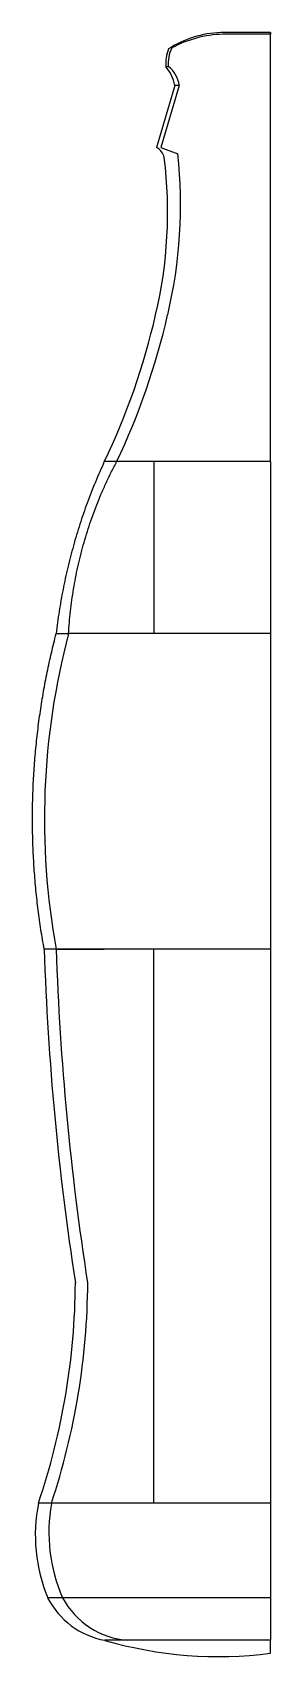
# Model space of a CAD drawing. Header units: inches. Extents: x 43.3 to 45.2, y 20.8 to 33.9.
import ezdxf

# ---------------------------------------------------------------- set-up
doc = ezdxf.new("R2010")
doc.units = ezdxf.units.IN
doc.header["$MEASUREMENT"] = 0
doc.layers.add('2d cons', color=7, linetype='Continuous')
doc.layers.add('2d main', color=50, linetype='Continuous')

msp = doc.modelspace()

# ---------------------------------------------------------------- linework, layer by layer
at = {"layer": '2d cons'}
for p, q in [((45.228, 30.451), (45.228, 33.926)), ((44.402, 33.648), (44.379, 33.648)), ((44.488, 33.498), (44.453, 33.498)), ((44.282, 30.451), (43.981, 30.451)), ((44.282, 30.451), (44.282, 29.059)), ((45.228, 30.451), (44.282, 30.451)), ((45.228, 30.451), (45.228, 29.059)), ((44.282, 29.059), (43.592, 29.059)), ((45.228, 29.059), (44.282, 29.059)), ((45.228, 29.059), (45.228, 21.252)), ((45.228, 26.503), (43.494, 26.503)), ((43.494, 26.503), (43.881, 26.503)), ((44.279, 26.503), (44.279, 23.803)), ((45.228, 22.016), (43.453, 22.016)), ((45.228, 21.252), (43.422, 21.252)), ((45.228, 21.252), (45.228, 20.907))]:
    msp.add_line(p, q, dxfattribs=at)
at = {"layer": '2d cons', "extrusion": (0, -1, 0)}
msp.add_line((44.279, 23.803), (44.279, 22.016), dxfattribs=at)
at = {"layer": '2d main'}
for p, q in [((45.228, 33.926), (44.824, 33.926)), ((45.228, 33.913), (44.841, 33.913)), ((45.228, 33.926), (45.228, 33.913)), ((44.453, 33.498), (44.305, 32.996)), ((44.488, 33.498), (44.34, 32.996)), ((45.228, 20.907), (43.886, 20.907))]:
    msp.add_line(p, q, dxfattribs=at)
at = {"layer": '2d main', "extrusion": (0, -1, 0)}
for p, q in [((45.227, 33.913), (45.227, 33.913)), ((44.34, 32.996), (44.477, 32.943)), ((43.453, 22.016), (43.347, 22.016)), ((45.228, 20.802), (45.228, 20.907))]:
    msp.add_line(p, q, dxfattribs=at)
at = {"layer": '2d main'}
for centre, radius, start, end in [((44.684, 33.676), 0.286, 153.9387, 185.3376), ((44.861, 33.068), 0.859, 92.4587, 122.3054), ((44.872, 32.97), 0.943, 91.9286, 118.1524), ((44.684, 33.676), 0.306, 157.3549, 185.3376), ((44.137, 33.436), 0.322, 11.1481, 41.1481), ((44.263, 33.469), 0.227, 7.5772, 53.0978), ((40.774, 32.472), 3.62, 346.6973, 7.0046), ((44.237, 32.88), 0.134, 14.6991, 59.6991), ((40.609, 32.535), 3.89, 346.6973, 6.0348), ((38.797, 32.896), 5.641, 334.3115, 347.1303), ((38.797, 32.918), 5.741, 334.5447, 347.1303), ((49.273, 27.556), 5.877, 165.1843, 190.3148), ((65.679, 27.232), 22.297, 181.8725, 188.8477), ((65.676, 27.232), 22.197, 181.881, 188.8879), ((37.975, 23.837), 5.672, 341.28, 359.6566), ((37.975, 23.837), 5.772, 341.6159, 359.6629), ((44.65, 21.758), 1.328, 168.8063, 202.406), ((44.747, 21.78), 1.315, 169.6804, 203.6868), ((44.003, 21.548), 0.652, 207.0117, 259.635), ((44.122, 21.563), 0.658, 208.2209, 265.6967), ((44.809, 24.087), 3.312, 253.8088, 277.2557)]:
    msp.add_arc(centre, radius, start, end, dxfattribs=at)
for points, weights in [([(43.881, 30.451), (43.575, 29.786), (43.491, 29.059)], [1, 0.987543220647, 1]), ([(43.592, 29.059), (43.634, 29.797), (43.981, 30.451)], [1, 0.976904153399, 1]), ([(43.394, 26.503), (43.161, 27.792), (43.491, 29.059)], [1, 0.976600505635, 1])]:
    msp.add_rational_spline(points, weights, degree=2, dxfattribs=at)
for points in [[(43.981, 30.451), (43.931, 30.451), (43.881, 30.451)], [(43.491, 29.059), (43.541, 29.059), (43.592, 29.059)], [(43.494, 26.503), (43.444, 26.503), (43.394, 26.503)]]:
    msp.add_open_spline(points, degree=2, dxfattribs=at)

doc.saveas('drawing.dxf')
